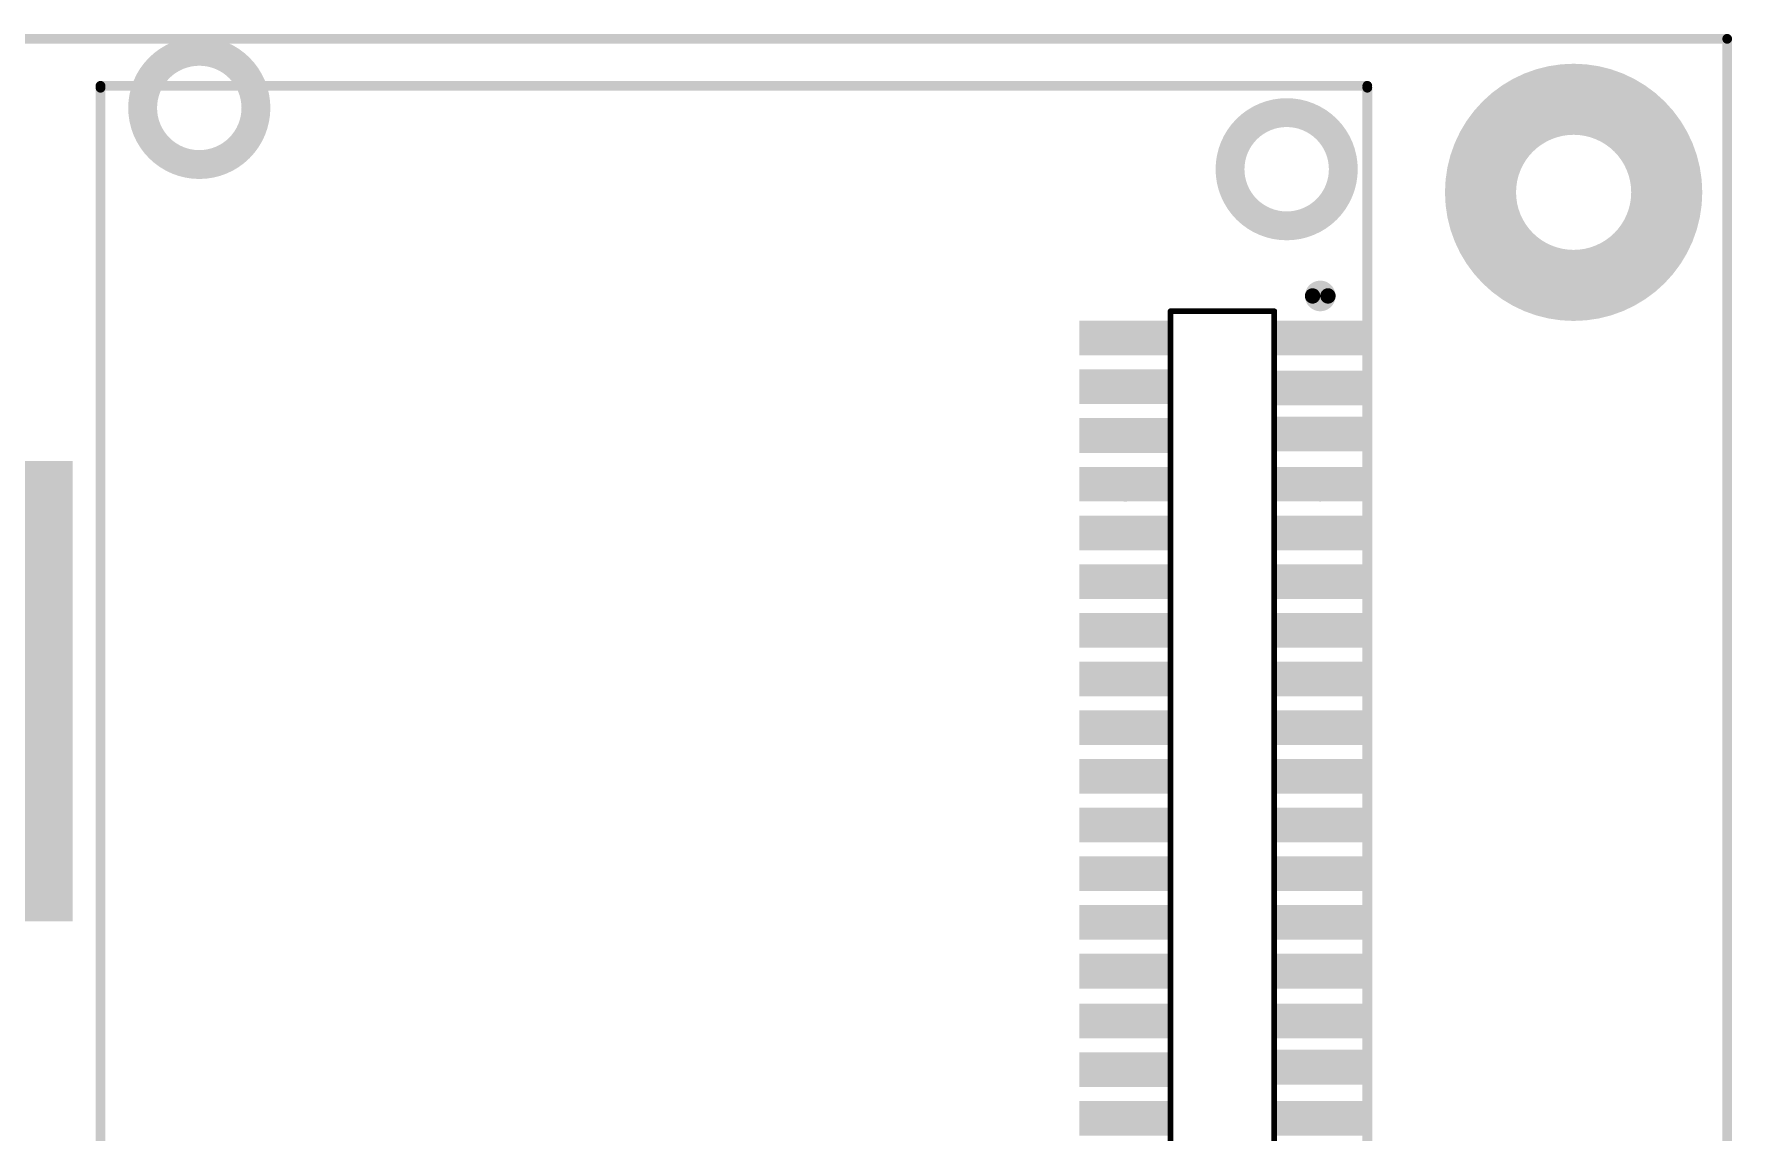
# Model space of a CAD drawing. Extents: x 19.7 to 23.29, y 14.25 to 18.12.
# Drawn here: x 21.547 to 23.288, y 16.996 to 18.123 of the extents above; entities that cross this region are included whole.
import ezdxf

# ---------------------------------------------------------------- set-up
doc = ezdxf.new("R2010")
doc.units = 0
doc.header["$MEASUREMENT"] = 0
for name, color, linetype in [('BOTTOMLAYER', 5, 'CONTINUOUS'), ('BOTTOMOVERLAY', 54, 'CONTINUOUS'), ('BOTTOMPASTE', 16, 'CONTINUOUS'), ('BOTTOMSOLDER', 6, 'CONTINUOUS'), ('KEEPOUTLAYER', 6, 'CONTINUOUS'), ('MULTILAYER', 9, 'CONTINUOUS'), ('TOPSOLDER', 216, 'CONTINUOUS')]:
    doc.layers.add(name, color=color, linetype=linetype)

msp = doc.modelspace()

# ---------------------------------------------------------------- linework, layer by layer
at = {"layer": 'BOTTOMLAYER'}
for points, const_width in [([(22.6446, 17.7972), (22.6446, 17.8248)], 0.0433), ([(22.688, 17.7972), (22.688, 17.8248)], 0.0433), ([(22.8445, 17.7972), (22.8445, 17.8248)], 0.0433), ([(22.8878, 17.7972), (22.8878, 17.8248)], 0.0433), ([(22.7096, 17.8179), (22.623, 17.8179)], 0.0138), ([(22.9094, 17.8179), (22.8228, 17.8179)], 0.0138), ([(22.7096, 17.8041), (22.623, 17.8041)], 0.0138), ([(22.9094, 17.8041), (22.8228, 17.8041)], 0.0138), ([(22.6446, 17.7473), (22.6446, 17.7748)], 0.0433), ([(22.688, 17.7473), (22.688, 17.7748)], 0.0433), ([(22.8445, 17.7461), (22.8445, 17.7736)], 0.0433), ([(22.8878, 17.7461), (22.8878, 17.7736)], 0.0433), ([(22.7096, 17.768), (22.623, 17.768)], 0.0138), ([(22.9094, 17.7667), (22.8228, 17.7667)], 0.0138), ([(22.7096, 17.7542), (22.623, 17.7542)], 0.0138), ([(22.6446, 17.6973), (22.6446, 17.7249)], 0.0433), ([(22.688, 17.6973), (22.688, 17.7249)], 0.0433), ([(22.9094, 17.753), (22.8228, 17.753)], 0.0138), ([(22.8445, 17.6988), (22.8445, 17.7264)], 0.0433), ([(22.8878, 17.6988), (22.8878, 17.7264)], 0.0433), ([(22.7096, 17.718), (22.623, 17.718)], 0.0138), ([(22.9094, 17.7195), (22.8228, 17.7195)], 0.0138), ([(22.9094, 17.7057), (22.8228, 17.7057)], 0.0138), ([(22.7096, 17.7042), (22.623, 17.7042)], 0.0138), ([(22.6446, 17.6474), (22.6446, 17.6749)], 0.0433), ([(22.688, 17.6474), (22.688, 17.6749)], 0.0433), ([(22.8445, 17.6474), (22.8445, 17.6749)], 0.0433), ([(22.8878, 17.6474), (22.8878, 17.6749)], 0.0433), ([(22.7096, 17.668), (22.623, 17.668)], 0.0138), ([(22.7096, 17.6543), (22.623, 17.6543)], 0.0138), ([(22.9094, 17.668), (22.8228, 17.668)], 0.0138), ([(22.9094, 17.6543), (22.8228, 17.6543)], 0.0138), ([(22.6446, 17.5974), (22.6446, 17.625)], 0.0433), ([(22.688, 17.5974), (22.688, 17.625)], 0.0433), ([(22.8445, 17.5974), (22.8445, 17.625)], 0.0433), ([(22.8878, 17.5974), (22.8878, 17.625)], 0.0433), ([(22.7096, 17.6181), (22.623, 17.6181)], 0.0138), ([(22.9094, 17.6181), (22.8228, 17.6181)], 0.0138), ([(22.7096, 17.6043), (22.623, 17.6043)], 0.0138), ([(22.9094, 17.6043), (22.8228, 17.6043)], 0.0138), ([(22.6446, 17.5474), (22.6446, 17.575)], 0.0433), ([(22.688, 17.5474), (22.688, 17.575)], 0.0433), ([(22.8445, 17.5474), (22.8445, 17.575)], 0.0433), ([(22.8878, 17.5474), (22.8878, 17.575)], 0.0433), ([(22.7096, 17.5681), (22.623, 17.5681)], 0.0138), ([(22.9094, 17.5681), (22.8228, 17.5681)], 0.0138), ([(22.7096, 17.5543), (22.623, 17.5543)], 0.0138), ([(22.9094, 17.5543), (22.8228, 17.5543)], 0.0138), ([(22.6446, 17.4975), (22.6446, 17.525)], 0.0433), ([(22.688, 17.4975), (22.688, 17.525)], 0.0433), ([(22.8445, 17.4975), (22.8445, 17.525)], 0.0433), ([(22.8878, 17.4975), (22.8878, 17.525)], 0.0433), ([(22.7096, 17.5181), (22.623, 17.5181)], 0.0138), ([(22.9094, 17.5181), (22.8228, 17.5181)], 0.0138), ([(22.7096, 17.5044), (22.623, 17.5044)], 0.0138), ([(22.9094, 17.5044), (22.8228, 17.5044)], 0.0138), ([(22.6446, 17.4475), (22.6446, 17.4751)], 0.0433), ([(22.688, 17.4475), (22.688, 17.4751)], 0.0433), ([(22.8445, 17.4475), (22.8445, 17.4751)], 0.0433), ([(22.8878, 17.4475), (22.8878, 17.4751)], 0.0433), ([(22.7096, 17.4682), (22.623, 17.4682)], 0.0138), ([(22.9094, 17.4682), (22.8228, 17.4682)], 0.0138), ([(22.7096, 17.4544), (22.623, 17.4544)], 0.0138), ([(22.9094, 17.4544), (22.8228, 17.4544)], 0.0138), ([(22.6446, 17.3976), (22.6446, 17.4251)], 0.0433), ([(22.688, 17.3976), (22.688, 17.4251)], 0.0433), ([(22.8445, 17.3976), (22.8445, 17.4251)], 0.0433), ([(22.8878, 17.3976), (22.8878, 17.4251)], 0.0433), ([(22.7096, 17.4182), (22.623, 17.4182)], 0.0138), ([(22.9094, 17.4182), (22.8228, 17.4182)], 0.0138), ([(22.7096, 17.4044), (22.623, 17.4044)], 0.0138), ([(22.9094, 17.4044), (22.8228, 17.4044)], 0.0138), ([(22.6446, 17.3476), (22.6446, 17.3752)], 0.0433), ([(22.688, 17.3476), (22.688, 17.3752)], 0.0433), ([(22.8445, 17.3476), (22.8445, 17.3752)], 0.0433), ([(22.8878, 17.3476), (22.8878, 17.3752)], 0.0433), ([(22.7096, 17.3683), (22.623, 17.3683)], 0.0138), ([(22.9094, 17.3683), (22.8228, 17.3683)], 0.0138), ([(22.7096, 17.3545), (22.623, 17.3545)], 0.0138), ([(22.6446, 17.2976), (22.6446, 17.3252)], 0.0433), ([(22.688, 17.2976), (22.688, 17.3252)], 0.0433), ([(22.9094, 17.3545), (22.8228, 17.3545)], 0.0138), ([(22.8445, 17.2976), (22.8445, 17.3252)], 0.0433), ([(22.8878, 17.2976), (22.8878, 17.3252)], 0.0433), ([(22.7096, 17.3183), (22.623, 17.3183)], 0.0138), ([(22.7096, 17.3045), (22.623, 17.3045)], 0.0138), ([(22.9094, 17.3183), (22.8228, 17.3183)], 0.0138), ([(22.9094, 17.3045), (22.8228, 17.3045)], 0.0138), ([(22.6446, 17.2477), (22.6446, 17.2752)], 0.0433), ([(22.688, 17.2477), (22.688, 17.2752)], 0.0433), ([(22.8445, 17.2477), (22.8445, 17.2752)], 0.0433), ([(22.8878, 17.2477), (22.8878, 17.2752)], 0.0433), ([(22.7096, 17.2683), (22.623, 17.2683)], 0.0138), ([(22.7096, 17.2546), (22.623, 17.2546)], 0.0138), ([(22.9094, 17.2683), (22.8228, 17.2683)], 0.0138), ([(22.9094, 17.2546), (22.8228, 17.2546)], 0.0138), ([(22.6446, 17.1977), (22.6446, 17.2253)], 0.0433), ([(22.688, 17.1977), (22.688, 17.2253)], 0.0433), ([(22.8445, 17.1977), (22.8445, 17.2253)], 0.0433), ([(22.8878, 17.1977), (22.8878, 17.2253)], 0.0433), ([(22.7096, 17.2184), (22.623, 17.2184)], 0.0138), ([(22.9094, 17.2184), (22.8228, 17.2184)], 0.0138), ([(22.7096, 17.2046), (22.623, 17.2046)], 0.0138), ([(22.9094, 17.2046), (22.8228, 17.2046)], 0.0138), ([(22.6446, 17.1478), (22.6446, 17.1753)], 0.0433), ([(22.688, 17.1478), (22.688, 17.1753)], 0.0433), ([(22.8445, 17.1478), (22.8445, 17.1753)], 0.0433), ([(22.8878, 17.1478), (22.8878, 17.1753)], 0.0433), ([(22.7096, 17.1684), (22.623, 17.1684)], 0.0138), ([(22.9094, 17.1684), (22.8228, 17.1684)], 0.0138), ([(22.7096, 17.1546), (22.623, 17.1546)], 0.0138), ([(22.9094, 17.1546), (22.8228, 17.1546)], 0.0138), ([(22.6446, 17.0967), (22.6446, 17.1243)], 0.0433), ([(22.688, 17.0967), (22.688, 17.1243)], 0.0433), ([(22.8445, 17.0967), (22.8445, 17.1243)], 0.0433), ([(22.8878, 17.0967), (22.8878, 17.1243)], 0.0433), ([(22.7096, 17.1174), (22.623, 17.1174)], 0.0138), ([(22.9094, 17.1174), (22.8228, 17.1174)], 0.0138), ([(22.7096, 17.1036), (22.623, 17.1036)], 0.0138), ([(22.9094, 17.1036), (22.8228, 17.1036)], 0.0138), ([(22.6446, 17.0468), (22.6446, 17.0743)], 0.0433), ([(22.688, 17.0468), (22.688, 17.0743)], 0.0433), ([(22.8445, 17.0492), (22.8445, 17.0768)], 0.0433), ([(22.8878, 17.0492), (22.8878, 17.0768)], 0.0433), ([(22.7096, 17.0674), (22.623, 17.0674)], 0.0138), ([(22.9094, 17.0699), (22.8228, 17.0699)], 0.0138), ([(22.7096, 17.0537), (22.623, 17.0537)], 0.0138), ([(22.9094, 17.0561), (22.8228, 17.0561)], 0.0138), ([(22.6446, 16.9968), (22.6446, 17.0244)], 0.0433), ([(22.688, 16.9968), (22.688, 17.0244)], 0.0433), ([(22.8445, 16.9968), (22.8445, 17.0244)], 0.0433), ([(22.8878, 16.9968), (22.8878, 17.0244)], 0.0433), ([(22.7096, 17.0175), (22.623, 17.0175)], 0.0138), ([(22.9094, 17.0175), (22.8228, 17.0175)], 0.0138), ([(22.7096, 17.0037), (22.623, 17.0037)], 0.0138), ([(22.9094, 17.0037), (22.8228, 17.0037)], 0.0138)]:
    msp.add_lwpolyline(points, dxfattribs=dict(at, const_width=const_width))
at = {"layer": 'BOTTOMLAYER', "const_width": 0.0138}
for points in [[(22.6594, 17.811, 1), (22.6732, 17.811, 1)], [(22.8593, 17.811, 1), (22.873, 17.811, 1)], [(22.6594, 17.7611, 1), (22.6732, 17.7611, 1)], [(22.8593, 17.7598, 1), (22.873, 17.7598, 1)], [(22.6594, 17.7111, 1), (22.6732, 17.7111, 1)], [(22.8593, 17.7126, 1), (22.873, 17.7126, 1)], [(22.6594, 17.6611, 1), (22.6732, 17.6611, 1)], [(22.8593, 17.6611, 1), (22.873, 17.6611, 1)], [(22.6594, 17.6112, 1), (22.6732, 17.6112, 1)], [(22.8593, 17.6112, 1), (22.873, 17.6112, 1)], [(22.6594, 17.5612, 1), (22.6732, 17.5612, 1)], [(22.8593, 17.5612, 1), (22.873, 17.5612, 1)], [(22.6594, 17.5113, 1), (22.6732, 17.5113, 1)], [(22.8593, 17.5113, 1), (22.873, 17.5113, 1)], [(22.6594, 17.4613, 1), (22.6732, 17.4613, 1)], [(22.8593, 17.4613, 1), (22.873, 17.4613, 1)], [(22.6594, 17.4113, 1), (22.6732, 17.4113, 1)], [(22.8593, 17.4113, 1), (22.873, 17.4113, 1)], [(22.6594, 17.3614, 1), (22.6732, 17.3614, 1)], [(22.8593, 17.3614, 1), (22.873, 17.3614, 1)], [(22.6594, 17.3114, 1), (22.6732, 17.3114, 1)], [(22.8593, 17.3114, 1), (22.873, 17.3114, 1)], [(22.6594, 17.2615, 1), (22.6732, 17.2615, 1)], [(22.8593, 17.2615, 1), (22.873, 17.2615, 1)], [(22.6594, 17.2115, 1), (22.6732, 17.2115, 1)], [(22.8593, 17.2115, 1), (22.873, 17.2115, 1)], [(22.6594, 17.1615, 1), (22.6732, 17.1615, 1)], [(22.8593, 17.1615, 1), (22.873, 17.1615, 1)], [(22.6594, 17.1105, 1), (22.6732, 17.1105, 1)], [(22.8593, 17.1105, 1), (22.873, 17.1105, 1)], [(22.6594, 17.0606, 1), (22.6732, 17.0606, 1)], [(22.8593, 17.063, 1), (22.873, 17.063, 1)], [(22.6594, 17.0106, 1), (22.6732, 17.0106, 1)], [(22.8593, 17.0106, 1), (22.873, 17.0106, 1)]]:
    msp.add_lwpolyline(points, format="xyb", close=True, dxfattribs=at)
at = {"layer": 'BOTTOMOVERLAY'}
for points, const_width in [([(21.6152, 18.0699), (22.9144, 18.0699)], 0.01), ([(21.6152, 16.1004), (21.6152, 18.0679)], 0.01), ([(22.9144, 16.1004), (22.9144, 18.0679)], 0.01), ([(22.7126, 16.3386), (22.7126, 17.8386)], 0.00591), ([(22.7126, 17.8386), (22.8189, 17.8386)], 0.00591), ([(22.8189, 16.3386), (22.8189, 17.8386)], 0.00591)]:
    msp.add_lwpolyline(points, dxfattribs=dict(at, const_width=const_width))
for points, const_width in [([(21.6127, 18.0699, 1), (21.6177, 18.0699, 1)], 0.005), ([(21.6127, 18.0679, 1), (21.6177, 18.0679, 1)], 0.005), ([(22.9119, 18.0699, 1), (22.9169, 18.0699, 1)], 0.005), ([(22.9119, 18.0679, 1), (22.9169, 18.0679, 1)], 0.005), ([(22.874, 17.8543, 1), (22.8583, 17.8543, 1)], 0.0157), ([(22.8543, 17.8543, 1), (22.8622, 17.8543, 1)], 0.00787), ([(22.8701, 17.8543, 1), (22.878, 17.8543, 1)], 0.00787), ([(22.7111, 17.8386, 1), (22.7141, 17.8386, 1)], 0.00295), ([(22.7111, 17.8386, 1), (22.7141, 17.8386, 1)], 0.00295), ([(22.8174, 17.8386, 1), (22.8204, 17.8386, 1)], 0.00295), ([(22.8174, 17.8386, 1), (22.8204, 17.8386, 1)], 0.00295)]:
    msp.add_lwpolyline(points, format="xyb", close=True, dxfattribs=dict(at, const_width=const_width))
at = {"layer": 'BOTTOMPASTE'}
for points, const_width in [([(22.6446, 17.7972), (22.6446, 17.8248)], 0.0433), ([(22.688, 17.7972), (22.688, 17.8248)], 0.0433), ([(22.8445, 17.7972), (22.8445, 17.8248)], 0.0433), ([(22.8878, 17.7972), (22.8878, 17.8248)], 0.0433), ([(22.7096, 17.8179), (22.623, 17.8179)], 0.0138), ([(22.9094, 17.8179), (22.8228, 17.8179)], 0.0138), ([(22.7096, 17.8041), (22.623, 17.8041)], 0.0138), ([(22.9094, 17.8041), (22.8228, 17.8041)], 0.0138), ([(22.6446, 17.7473), (22.6446, 17.7748)], 0.0433), ([(22.688, 17.7473), (22.688, 17.7748)], 0.0433), ([(22.8445, 17.7461), (22.8445, 17.7736)], 0.0433), ([(22.8878, 17.7461), (22.8878, 17.7736)], 0.0433), ([(22.7096, 17.768), (22.623, 17.768)], 0.0138), ([(22.9094, 17.7667), (22.8228, 17.7667)], 0.0138), ([(22.7096, 17.7542), (22.623, 17.7542)], 0.0138), ([(22.6446, 17.6973), (22.6446, 17.7249)], 0.0433), ([(22.688, 17.6973), (22.688, 17.7249)], 0.0433), ([(22.9094, 17.753), (22.8228, 17.753)], 0.0138), ([(22.8445, 17.6988), (22.8445, 17.7264)], 0.0433), ([(22.8878, 17.6988), (22.8878, 17.7264)], 0.0433), ([(22.7096, 17.718), (22.623, 17.718)], 0.0138), ([(22.9094, 17.7195), (22.8228, 17.7195)], 0.0138), ([(22.9094, 17.7057), (22.8228, 17.7057)], 0.0138), ([(22.7096, 17.7042), (22.623, 17.7042)], 0.0138), ([(22.6446, 17.6474), (22.6446, 17.6749)], 0.0433), ([(22.688, 17.6474), (22.688, 17.6749)], 0.0433), ([(22.8445, 17.6474), (22.8445, 17.6749)], 0.0433), ([(22.8878, 17.6474), (22.8878, 17.6749)], 0.0433), ([(22.7096, 17.668), (22.623, 17.668)], 0.0138), ([(22.7096, 17.6543), (22.623, 17.6543)], 0.0138), ([(22.9094, 17.668), (22.8228, 17.668)], 0.0138), ([(22.9094, 17.6543), (22.8228, 17.6543)], 0.0138), ([(22.6446, 17.5974), (22.6446, 17.625)], 0.0433), ([(22.688, 17.5974), (22.688, 17.625)], 0.0433), ([(22.8445, 17.5974), (22.8445, 17.625)], 0.0433), ([(22.8878, 17.5974), (22.8878, 17.625)], 0.0433), ([(22.7096, 17.6181), (22.623, 17.6181)], 0.0138), ([(22.9094, 17.6181), (22.8228, 17.6181)], 0.0138), ([(22.7096, 17.6043), (22.623, 17.6043)], 0.0138), ([(22.9094, 17.6043), (22.8228, 17.6043)], 0.0138), ([(22.6446, 17.5474), (22.6446, 17.575)], 0.0433), ([(22.688, 17.5474), (22.688, 17.575)], 0.0433), ([(22.8445, 17.5474), (22.8445, 17.575)], 0.0433), ([(22.8878, 17.5474), (22.8878, 17.575)], 0.0433), ([(22.7096, 17.5681), (22.623, 17.5681)], 0.0138), ([(22.9094, 17.5681), (22.8228, 17.5681)], 0.0138), ([(22.7096, 17.5543), (22.623, 17.5543)], 0.0138), ([(22.9094, 17.5543), (22.8228, 17.5543)], 0.0138), ([(22.6446, 17.4975), (22.6446, 17.525)], 0.0433), ([(22.688, 17.4975), (22.688, 17.525)], 0.0433), ([(22.8445, 17.4975), (22.8445, 17.525)], 0.0433), ([(22.8878, 17.4975), (22.8878, 17.525)], 0.0433), ([(22.7096, 17.5181), (22.623, 17.5181)], 0.0138), ([(22.9094, 17.5181), (22.8228, 17.5181)], 0.0138), ([(22.7096, 17.5044), (22.623, 17.5044)], 0.0138), ([(22.9094, 17.5044), (22.8228, 17.5044)], 0.0138), ([(22.6446, 17.4475), (22.6446, 17.4751)], 0.0433), ([(22.688, 17.4475), (22.688, 17.4751)], 0.0433), ([(22.8445, 17.4475), (22.8445, 17.4751)], 0.0433), ([(22.8878, 17.4475), (22.8878, 17.4751)], 0.0433), ([(22.7096, 17.4682), (22.623, 17.4682)], 0.0138), ([(22.9094, 17.4682), (22.8228, 17.4682)], 0.0138), ([(22.7096, 17.4544), (22.623, 17.4544)], 0.0138), ([(22.9094, 17.4544), (22.8228, 17.4544)], 0.0138), ([(22.6446, 17.3976), (22.6446, 17.4251)], 0.0433), ([(22.688, 17.3976), (22.688, 17.4251)], 0.0433), ([(22.8445, 17.3976), (22.8445, 17.4251)], 0.0433), ([(22.8878, 17.3976), (22.8878, 17.4251)], 0.0433), ([(22.7096, 17.4182), (22.623, 17.4182)], 0.0138), ([(22.9094, 17.4182), (22.8228, 17.4182)], 0.0138), ([(22.7096, 17.4044), (22.623, 17.4044)], 0.0138), ([(22.9094, 17.4044), (22.8228, 17.4044)], 0.0138), ([(22.6446, 17.3476), (22.6446, 17.3752)], 0.0433), ([(22.688, 17.3476), (22.688, 17.3752)], 0.0433), ([(22.8445, 17.3476), (22.8445, 17.3752)], 0.0433), ([(22.8878, 17.3476), (22.8878, 17.3752)], 0.0433), ([(22.7096, 17.3683), (22.623, 17.3683)], 0.0138), ([(22.9094, 17.3683), (22.8228, 17.3683)], 0.0138), ([(22.7096, 17.3545), (22.623, 17.3545)], 0.0138), ([(22.6446, 17.2976), (22.6446, 17.3252)], 0.0433), ([(22.688, 17.2976), (22.688, 17.3252)], 0.0433), ([(22.9094, 17.3545), (22.8228, 17.3545)], 0.0138), ([(22.8445, 17.2976), (22.8445, 17.3252)], 0.0433), ([(22.8878, 17.2976), (22.8878, 17.3252)], 0.0433), ([(22.7096, 17.3183), (22.623, 17.3183)], 0.0138), ([(22.7096, 17.3045), (22.623, 17.3045)], 0.0138), ([(22.9094, 17.3183), (22.8228, 17.3183)], 0.0138), ([(22.9094, 17.3045), (22.8228, 17.3045)], 0.0138), ([(22.6446, 17.2477), (22.6446, 17.2752)], 0.0433), ([(22.688, 17.2477), (22.688, 17.2752)], 0.0433), ([(22.8445, 17.2477), (22.8445, 17.2752)], 0.0433), ([(22.8878, 17.2477), (22.8878, 17.2752)], 0.0433), ([(22.7096, 17.2683), (22.623, 17.2683)], 0.0138), ([(22.7096, 17.2546), (22.623, 17.2546)], 0.0138), ([(22.9094, 17.2683), (22.8228, 17.2683)], 0.0138), ([(22.9094, 17.2546), (22.8228, 17.2546)], 0.0138), ([(22.6446, 17.1977), (22.6446, 17.2253)], 0.0433), ([(22.688, 17.1977), (22.688, 17.2253)], 0.0433), ([(22.8445, 17.1977), (22.8445, 17.2253)], 0.0433), ([(22.8878, 17.1977), (22.8878, 17.2253)], 0.0433), ([(22.7096, 17.2184), (22.623, 17.2184)], 0.0138), ([(22.9094, 17.2184), (22.8228, 17.2184)], 0.0138), ([(22.7096, 17.2046), (22.623, 17.2046)], 0.0138), ([(22.9094, 17.2046), (22.8228, 17.2046)], 0.0138), ([(22.6446, 17.1478), (22.6446, 17.1753)], 0.0433), ([(22.688, 17.1478), (22.688, 17.1753)], 0.0433), ([(22.8445, 17.1478), (22.8445, 17.1753)], 0.0433), ([(22.8878, 17.1478), (22.8878, 17.1753)], 0.0433), ([(22.7096, 17.1684), (22.623, 17.1684)], 0.0138), ([(22.9094, 17.1684), (22.8228, 17.1684)], 0.0138), ([(22.7096, 17.1546), (22.623, 17.1546)], 0.0138), ([(22.9094, 17.1546), (22.8228, 17.1546)], 0.0138), ([(22.6446, 17.0967), (22.6446, 17.1243)], 0.0433), ([(22.688, 17.0967), (22.688, 17.1243)], 0.0433), ([(22.8445, 17.0967), (22.8445, 17.1243)], 0.0433), ([(22.8878, 17.0967), (22.8878, 17.1243)], 0.0433), ([(22.7096, 17.1174), (22.623, 17.1174)], 0.0138), ([(22.9094, 17.1174), (22.8228, 17.1174)], 0.0138), ([(22.7096, 17.1036), (22.623, 17.1036)], 0.0138), ([(22.9094, 17.1036), (22.8228, 17.1036)], 0.0138), ([(22.6446, 17.0468), (22.6446, 17.0743)], 0.0433), ([(22.688, 17.0468), (22.688, 17.0743)], 0.0433), ([(22.8445, 17.0492), (22.8445, 17.0768)], 0.0433), ([(22.8878, 17.0492), (22.8878, 17.0768)], 0.0433), ([(22.7096, 17.0674), (22.623, 17.0674)], 0.0138), ([(22.9094, 17.0699), (22.8228, 17.0699)], 0.0138), ([(22.7096, 17.0537), (22.623, 17.0537)], 0.0138), ([(22.9094, 17.0561), (22.8228, 17.0561)], 0.0138), ([(22.6446, 16.9968), (22.6446, 17.0244)], 0.0433), ([(22.688, 16.9968), (22.688, 17.0244)], 0.0433), ([(22.8445, 16.9968), (22.8445, 17.0244)], 0.0433), ([(22.8878, 16.9968), (22.8878, 17.0244)], 0.0433), ([(22.7096, 17.0175), (22.623, 17.0175)], 0.0138), ([(22.9094, 17.0175), (22.8228, 17.0175)], 0.0138), ([(22.7096, 17.0037), (22.623, 17.0037)], 0.0138), ([(22.9094, 17.0037), (22.8228, 17.0037)], 0.0138)]:
    msp.add_lwpolyline(points, dxfattribs=dict(at, const_width=const_width))
at = {"layer": 'BOTTOMPASTE', "const_width": 0.0138}
for points in [[(22.6594, 17.811, 1), (22.6732, 17.811, 1)], [(22.8593, 17.811, 1), (22.873, 17.811, 1)], [(22.6594, 17.7611, 1), (22.6732, 17.7611, 1)], [(22.8593, 17.7598, 1), (22.873, 17.7598, 1)], [(22.6594, 17.7111, 1), (22.6732, 17.7111, 1)], [(22.8593, 17.7126, 1), (22.873, 17.7126, 1)], [(22.6594, 17.6611, 1), (22.6732, 17.6611, 1)], [(22.8593, 17.6611, 1), (22.873, 17.6611, 1)], [(22.6594, 17.6112, 1), (22.6732, 17.6112, 1)], [(22.8593, 17.6112, 1), (22.873, 17.6112, 1)], [(22.6594, 17.5612, 1), (22.6732, 17.5612, 1)], [(22.8593, 17.5612, 1), (22.873, 17.5612, 1)], [(22.6594, 17.5113, 1), (22.6732, 17.5113, 1)], [(22.8593, 17.5113, 1), (22.873, 17.5113, 1)], [(22.6594, 17.4613, 1), (22.6732, 17.4613, 1)], [(22.8593, 17.4613, 1), (22.873, 17.4613, 1)], [(22.6594, 17.4113, 1), (22.6732, 17.4113, 1)], [(22.8593, 17.4113, 1), (22.873, 17.4113, 1)], [(22.6594, 17.3614, 1), (22.6732, 17.3614, 1)], [(22.8593, 17.3614, 1), (22.873, 17.3614, 1)], [(22.6594, 17.3114, 1), (22.6732, 17.3114, 1)], [(22.8593, 17.3114, 1), (22.873, 17.3114, 1)], [(22.6594, 17.2615, 1), (22.6732, 17.2615, 1)], [(22.8593, 17.2615, 1), (22.873, 17.2615, 1)], [(22.6594, 17.2115, 1), (22.6732, 17.2115, 1)], [(22.8593, 17.2115, 1), (22.873, 17.2115, 1)], [(22.6594, 17.1615, 1), (22.6732, 17.1615, 1)], [(22.8593, 17.1615, 1), (22.873, 17.1615, 1)], [(22.6594, 17.1105, 1), (22.6732, 17.1105, 1)], [(22.8593, 17.1105, 1), (22.873, 17.1105, 1)], [(22.6594, 17.0606, 1), (22.6732, 17.0606, 1)], [(22.8593, 17.063, 1), (22.873, 17.063, 1)], [(22.6594, 17.0106, 1), (22.6732, 17.0106, 1)], [(22.8593, 17.0106, 1), (22.873, 17.0106, 1)]]:
    msp.add_lwpolyline(points, format="xyb", close=True, dxfattribs=at)
at = {"layer": 'BOTTOMSOLDER'}
for points, const_width in [([(21.6584, 18.0472, 1), (21.7746, 18.0472, 1)], 0.0296), ([(23.0305, 17.9606, 1), (23.2215, 17.9606, 1)], 0.0729), ([(22.7736, 17.9843, 1), (22.8898, 17.9843, 1)], 0.0296), ([(22.6574, 17.811, 1), (22.6752, 17.811, 1)], 0.0178), ([(22.8573, 17.811, 1), (22.875, 17.811, 1)], 0.0178), ([(22.6574, 17.7611, 1), (22.6752, 17.7611, 1)], 0.0178), ([(22.8573, 17.7598, 1), (22.875, 17.7598, 1)], 0.0178), ([(22.6574, 17.7111, 1), (22.6752, 17.7111, 1)], 0.0178), ([(22.8573, 17.7126, 1), (22.875, 17.7126, 1)], 0.0178), ([(22.6574, 17.6611, 1), (22.6752, 17.6611, 1)], 0.0178), ([(22.8573, 17.6611, 1), (22.875, 17.6611, 1)], 0.0178), ([(22.6574, 17.6112, 1), (22.6752, 17.6112, 1)], 0.0178), ([(22.8573, 17.6112, 1), (22.875, 17.6112, 1)], 0.0178), ([(22.6574, 17.5612, 1), (22.6752, 17.5612, 1)], 0.0178), ([(22.8573, 17.5612, 1), (22.875, 17.5612, 1)], 0.0178), ([(22.6574, 17.5113, 1), (22.6752, 17.5113, 1)], 0.0178), ([(22.8573, 17.5113, 1), (22.875, 17.5113, 1)], 0.0178), ([(22.6574, 17.4613, 1), (22.6752, 17.4613, 1)], 0.0178), ([(22.8573, 17.4613, 1), (22.875, 17.4613, 1)], 0.0178), ([(22.6574, 17.4113, 1), (22.6752, 17.4113, 1)], 0.0178), ([(22.8573, 17.4113, 1), (22.875, 17.4113, 1)], 0.0178), ([(22.6574, 17.3614, 1), (22.6752, 17.3614, 1)], 0.0178), ([(22.8573, 17.3614, 1), (22.875, 17.3614, 1)], 0.0178), ([(22.6574, 17.3114, 1), (22.6752, 17.3114, 1)], 0.0178), ([(22.8573, 17.3114, 1), (22.875, 17.3114, 1)], 0.0178), ([(22.6574, 17.2615, 1), (22.6752, 17.2615, 1)], 0.0178), ([(22.8573, 17.2615, 1), (22.875, 17.2615, 1)], 0.0178), ([(22.6574, 17.2115, 1), (22.6752, 17.2115, 1)], 0.0178), ([(22.8573, 17.2115, 1), (22.875, 17.2115, 1)], 0.0178), ([(22.6574, 17.1615, 1), (22.6752, 17.1615, 1)], 0.0178), ([(22.8573, 17.1615, 1), (22.875, 17.1615, 1)], 0.0178), ([(22.6574, 17.1105, 1), (22.6752, 17.1105, 1)], 0.0178), ([(22.8573, 17.1105, 1), (22.875, 17.1105, 1)], 0.0178), ([(22.6574, 17.0606, 1), (22.6752, 17.0606, 1)], 0.0178), ([(22.8573, 17.063, 1), (22.875, 17.063, 1)], 0.0178), ([(22.6574, 17.0106, 1), (22.6752, 17.0106, 1)], 0.0178), ([(22.8573, 17.0106, 1), (22.875, 17.0106, 1)], 0.0178)]:
    msp.add_lwpolyline(points, format="xyb", close=True, dxfattribs=dict(at, const_width=const_width))
for points, const_width in [([(22.6426, 17.7932), (22.6426, 17.8288)], 0.0473), ([(22.69, 17.7932), (22.69, 17.8288)], 0.0473), ([(22.8425, 17.7932), (22.8425, 17.8288)], 0.0473), ([(22.8898, 17.7932), (22.8898, 17.8288)], 0.0473), ([(22.7136, 17.8199), (22.619, 17.8199)], 0.0178), ([(22.9134, 17.8199), (22.8188, 17.8199)], 0.0178), ([(22.7136, 17.8021), (22.619, 17.8021)], 0.0178), ([(22.6426, 17.7433), (22.6426, 17.7788)], 0.0473), ([(22.69, 17.7433), (22.69, 17.7788)], 0.0473), ([(22.9134, 17.8021), (22.8188, 17.8021)], 0.0178), ([(22.8425, 17.7421), (22.8425, 17.7776)], 0.0473), ([(22.8898, 17.7421), (22.8898, 17.7776)], 0.0473), ([(22.7136, 17.77), (22.619, 17.77)], 0.0178), ([(22.9134, 17.7687), (22.8188, 17.7687)], 0.0178), ([(22.7136, 17.7522), (22.619, 17.7522)], 0.0178), ([(22.6426, 17.6933), (22.6426, 17.7289)], 0.0473), ([(22.69, 17.6933), (22.69, 17.7289)], 0.0473), ([(22.9134, 17.751), (22.8188, 17.751)], 0.0178), ([(22.8425, 17.6948), (22.8425, 17.7304)], 0.0473), ([(22.8898, 17.6948), (22.8898, 17.7304)], 0.0473), ([(22.7136, 17.72), (22.619, 17.72)], 0.0178), ([(22.9134, 17.7215), (22.8188, 17.7215)], 0.0178), ([(22.9134, 17.7037), (22.8188, 17.7037)], 0.0178), ([(22.7136, 17.7022), (22.619, 17.7022)], 0.0178), ([(22.6426, 17.6434), (22.6426, 17.6789)], 0.0473), ([(22.69, 17.6434), (22.69, 17.6789)], 0.0473), ([(22.8425, 17.6434), (22.8425, 17.6789)], 0.0473), ([(22.8898, 17.6434), (22.8898, 17.6789)], 0.0473), ([(22.7136, 17.67), (22.619, 17.67)], 0.0178), ([(22.9134, 17.67), (22.8188, 17.67)], 0.0178), ([(22.7136, 17.6523), (22.619, 17.6523)], 0.0178), ([(22.9134, 17.6523), (22.8188, 17.6523)], 0.0178), ([(22.6426, 17.5934), (22.6426, 17.629)], 0.0473), ([(22.69, 17.5934), (22.69, 17.629)], 0.0473), ([(22.8425, 17.5934), (22.8425, 17.629)], 0.0473), ([(22.8898, 17.5934), (22.8898, 17.629)], 0.0473), ([(22.7136, 17.6201), (22.619, 17.6201)], 0.0178), ([(22.9134, 17.6201), (22.8188, 17.6201)], 0.0178), ([(22.7136, 17.6023), (22.619, 17.6023)], 0.0178), ([(22.9134, 17.6023), (22.8188, 17.6023)], 0.0178), ([(22.6426, 17.5434), (22.6426, 17.579)], 0.0473), ([(22.69, 17.5434), (22.69, 17.579)], 0.0473), ([(22.8425, 17.5434), (22.8425, 17.579)], 0.0473), ([(22.8898, 17.5434), (22.8898, 17.579)], 0.0473), ([(22.7136, 17.5701), (22.619, 17.5701)], 0.0178), ([(22.9134, 17.5701), (22.8188, 17.5701)], 0.0178), ([(22.7136, 17.5523), (22.619, 17.5523)], 0.0178), ([(22.9134, 17.5523), (22.8188, 17.5523)], 0.0178), ([(22.6426, 17.4935), (22.6426, 17.529)], 0.0473), ([(22.69, 17.4935), (22.69, 17.529)], 0.0473), ([(22.8425, 17.4935), (22.8425, 17.529)], 0.0473), ([(22.8898, 17.4935), (22.8898, 17.529)], 0.0473), ([(22.7136, 17.5201), (22.619, 17.5201)], 0.0178), ([(22.9134, 17.5201), (22.8188, 17.5201)], 0.0178), ([(22.7136, 17.5024), (22.619, 17.5024)], 0.0178), ([(22.6426, 17.4435), (22.6426, 17.4791)], 0.0473), ([(22.69, 17.4435), (22.69, 17.4791)], 0.0473), ([(22.9134, 17.5024), (22.8188, 17.5024)], 0.0178), ([(22.8425, 17.4435), (22.8425, 17.4791)], 0.0473), ([(22.8898, 17.4435), (22.8898, 17.4791)], 0.0473), ([(22.7136, 17.4702), (22.619, 17.4702)], 0.0178), ([(22.9134, 17.4702), (22.8188, 17.4702)], 0.0178), ([(22.7136, 17.4524), (22.619, 17.4524)], 0.0178), ([(22.6426, 17.3936), (22.6426, 17.4291)], 0.0473), ([(22.69, 17.3936), (22.69, 17.4291)], 0.0473), ([(22.9134, 17.4524), (22.8188, 17.4524)], 0.0178), ([(22.8425, 17.3936), (22.8425, 17.4291)], 0.0473), ([(22.8898, 17.3936), (22.8898, 17.4291)], 0.0473), ([(22.7136, 17.4202), (22.619, 17.4202)], 0.0178), ([(22.9134, 17.4202), (22.8188, 17.4202)], 0.0178), ([(22.7136, 17.4024), (22.619, 17.4024)], 0.0178), ([(22.6426, 17.3436), (22.6426, 17.3792)], 0.0473), ([(22.69, 17.3436), (22.69, 17.3792)], 0.0473), ([(22.9134, 17.4024), (22.8188, 17.4024)], 0.0178), ([(22.8425, 17.3436), (22.8425, 17.3792)], 0.0473), ([(22.8898, 17.3436), (22.8898, 17.3792)], 0.0473), ([(22.7136, 17.3703), (22.619, 17.3703)], 0.0178), ([(22.9134, 17.3703), (22.8188, 17.3703)], 0.0178), ([(22.7136, 17.3525), (22.619, 17.3525)], 0.0178), ([(22.6426, 17.2936), (22.6426, 17.3292)], 0.0473), ([(22.69, 17.2936), (22.69, 17.3292)], 0.0473), ([(22.9134, 17.3525), (22.8188, 17.3525)], 0.0178), ([(22.8425, 17.2936), (22.8425, 17.3292)], 0.0473), ([(22.8898, 17.2936), (22.8898, 17.3292)], 0.0473), ([(22.7136, 17.3203), (22.619, 17.3203)], 0.0178), ([(22.9134, 17.3203), (22.8188, 17.3203)], 0.0178), ([(22.7136, 17.3025), (22.619, 17.3025)], 0.0178), ([(22.9134, 17.3025), (22.8188, 17.3025)], 0.0178), ([(22.6426, 17.2437), (22.6426, 17.2792)], 0.0473), ([(22.69, 17.2437), (22.69, 17.2792)], 0.0473), ([(22.8425, 17.2437), (22.8425, 17.2792)], 0.0473), ([(22.8898, 17.2437), (22.8898, 17.2792)], 0.0473), ([(22.7136, 17.2703), (22.619, 17.2703)], 0.0178), ([(22.9134, 17.2703), (22.8188, 17.2703)], 0.0178), ([(22.7136, 17.2526), (22.619, 17.2526)], 0.0178), ([(22.9134, 17.2526), (22.8188, 17.2526)], 0.0178), ([(22.6426, 17.1937), (22.6426, 17.2293)], 0.0473), ([(22.69, 17.1937), (22.69, 17.2293)], 0.0473), ([(22.8425, 17.1937), (22.8425, 17.2293)], 0.0473), ([(22.8898, 17.1937), (22.8898, 17.2293)], 0.0473), ([(22.7136, 17.2204), (22.619, 17.2204)], 0.0178), ([(22.9134, 17.2204), (22.8188, 17.2204)], 0.0178), ([(22.7136, 17.2026), (22.619, 17.2026)], 0.0178), ([(22.9134, 17.2026), (22.8188, 17.2026)], 0.0178), ([(22.6426, 17.1438), (22.6426, 17.1793)], 0.0473), ([(22.69, 17.1438), (22.69, 17.1793)], 0.0473), ([(22.8425, 17.1438), (22.8425, 17.1793)], 0.0473), ([(22.8898, 17.1438), (22.8898, 17.1793)], 0.0473), ([(22.7136, 17.1704), (22.619, 17.1704)], 0.0178), ([(22.9134, 17.1704), (22.8188, 17.1704)], 0.0178), ([(22.7136, 17.1526), (22.619, 17.1526)], 0.0178), ([(22.9134, 17.1526), (22.8188, 17.1526)], 0.0178), ([(22.6426, 17.0927), (22.6426, 17.1283)], 0.0473), ([(22.69, 17.0927), (22.69, 17.1283)], 0.0473), ([(22.8425, 17.0927), (22.8425, 17.1283)], 0.0473), ([(22.8898, 17.0927), (22.8898, 17.1283)], 0.0473), ([(22.7136, 17.1194), (22.619, 17.1194)], 0.0178), ([(22.9134, 17.1194), (22.8188, 17.1194)], 0.0178), ([(22.7136, 17.1016), (22.619, 17.1016)], 0.0178), ([(22.6426, 17.0428), (22.6426, 17.0783)], 0.0473), ([(22.69, 17.0428), (22.69, 17.0783)], 0.0473), ([(22.9134, 17.1016), (22.8188, 17.1016)], 0.0178), ([(22.8425, 17.0452), (22.8425, 17.0808)], 0.0473), ([(22.8898, 17.0452), (22.8898, 17.0808)], 0.0473), ([(22.7136, 17.0694), (22.619, 17.0694)], 0.0178), ([(22.9134, 17.0719), (22.8188, 17.0719)], 0.0178), ([(22.7136, 17.0517), (22.619, 17.0517)], 0.0178), ([(22.6426, 16.9928), (22.6426, 17.0284)], 0.0473), ([(22.69, 16.9928), (22.69, 17.0284)], 0.0473), ([(22.9134, 17.0541), (22.8188, 17.0541)], 0.0178), ([(22.8425, 16.9928), (22.8425, 17.0284)], 0.0473), ([(22.8898, 16.9928), (22.8898, 17.0284)], 0.0473), ([(22.7136, 17.0195), (22.619, 17.0195)], 0.0178), ([(22.9134, 17.0195), (22.8188, 17.0195)], 0.0178), ([(22.7136, 17.0017), (22.619, 17.0017)], 0.0178), ([(22.6426, 16.9429), (22.6426, 16.9784)], 0.0473), ([(22.69, 16.9429), (22.69, 16.9784)], 0.0473), ([(22.9134, 17.0017), (22.8188, 17.0017)], 0.0178), ([(22.8425, 16.9429), (22.8425, 16.9784)], 0.0473), ([(22.8898, 16.9429), (22.8898, 16.9784)], 0.0473)]:
    msp.add_lwpolyline(points, dxfattribs=dict(at, const_width=const_width))
msp.add_solid([(21, 17.2126), (21.5866, 17.2126), (21, 17.685), (21.5866, 17.685)], dxfattribs=at)
at = {"layer": 'KEEPOUTLAYER', "const_width": 0.01}
for points in [[(19.7008, 18.1181), (23.2835, 18.1181)], [(23.2835, 14.2598), (23.2835, 18.1181)]]:
    msp.add_lwpolyline(points, dxfattribs=at)
at = {"layer": 'KEEPOUTLAYER', "const_width": 0.005}
msp.add_lwpolyline([(23.281, 18.1181, 1), (23.286, 18.1181, 1)], format="xyb", close=True, dxfattribs=at)
msp.add_lwpolyline([(23.281, 18.1181, 1), (23.286, 18.1181, 1)], format="xyb", close=True, dxfattribs=at)
at = {"layer": 'MULTILAYER'}
for points, const_width in [([(21.6604, 18.0472, 1), (21.7726, 18.0472, 1)], 0.0256), ([(23.0325, 17.9606, 1), (23.2195, 17.9606, 1)], 0.0689), ([(22.7756, 17.9843, 1), (22.8878, 17.9843, 1)], 0.0256)]:
    msp.add_lwpolyline(points, format="xyb", close=True, dxfattribs=dict(at, const_width=const_width))
at = {"layer": 'TOPSOLDER'}
for points, const_width in [([(21.6584, 18.0472, 1), (21.7746, 18.0472, 1)], 0.0296), ([(23.0305, 17.9606, 1), (23.2215, 17.9606, 1)], 0.0729), ([(22.7736, 17.9843, 1), (22.8898, 17.9843, 1)], 0.0296)]:
    msp.add_lwpolyline(points, format="xyb", close=True, dxfattribs=dict(at, const_width=const_width))

doc.saveas('drawing.dxf')
